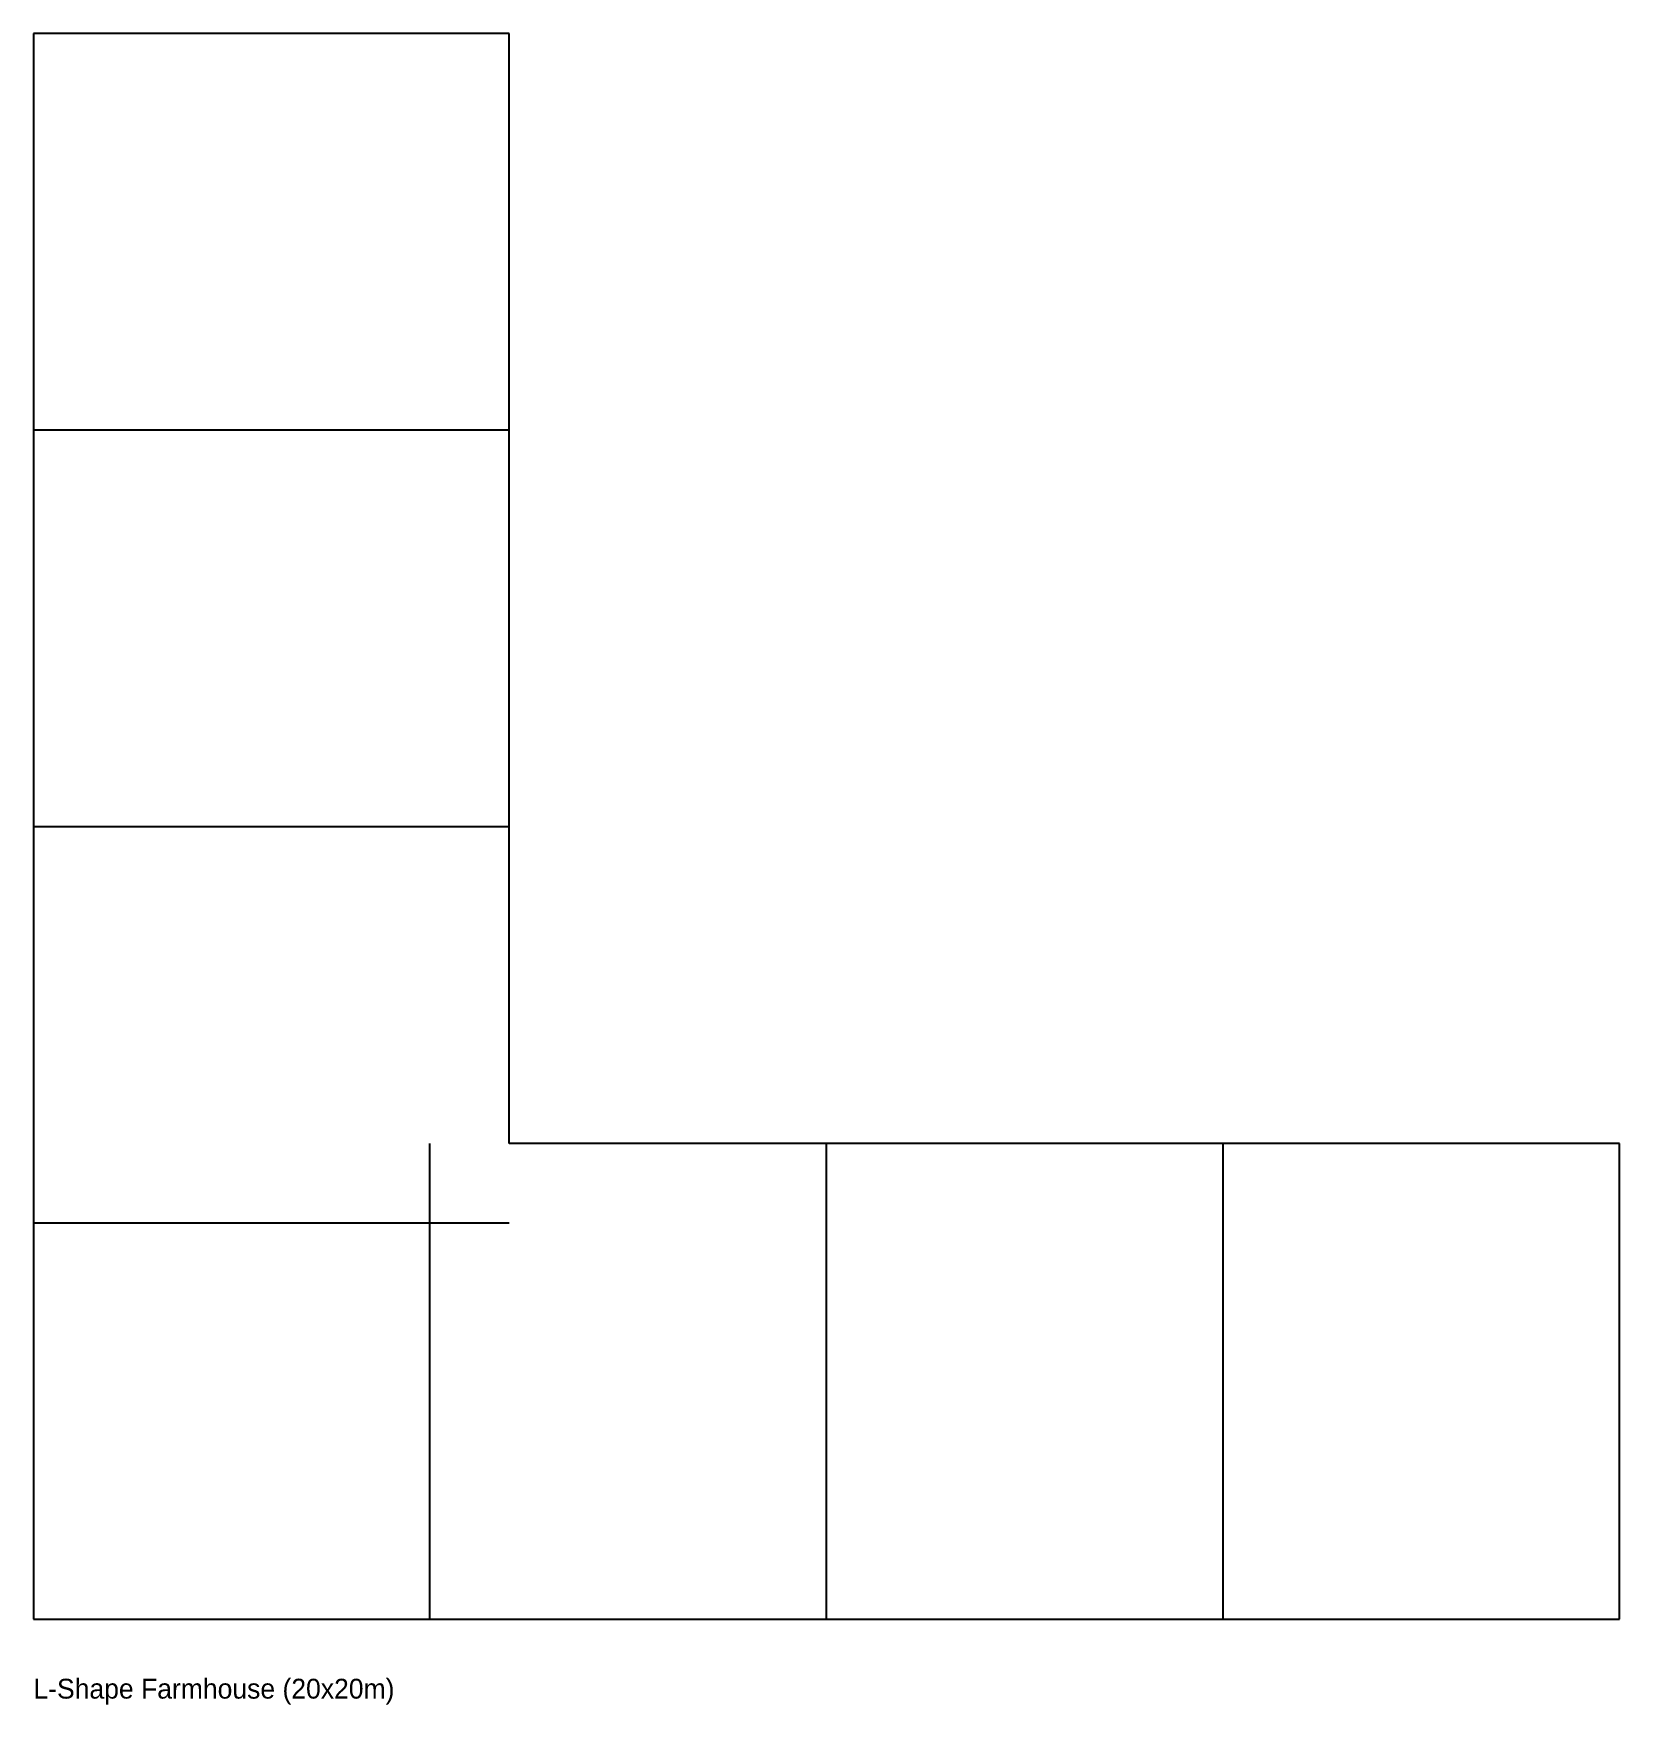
# Model space of a CAD drawing. Header units: metres. Extents: x 0 to 20000, y -1075 to 20000.
import ezdxf

# ---------------------------------------------------------------- set-up
doc = ezdxf.new("R2010")
doc.units = ezdxf.units.M
doc.layers.add('ANNOTATION', color=3, linetype='Continuous')
doc.layers.add('WALLS', color=7, linetype='Continuous')

msp = doc.modelspace()

# ---------------------------------------------------------------- linework, layer by layer
at = {"layer": 'WALLS'}
for p, q in [((6000, 20000), (0, 20000)), ((0, 20000), (0, 0)), ((6000, 6000), (6000, 20000)), ((0, 15000), (6000, 15000)), ((0, 10000), (6000, 10000)), ((5000, 0), (5000, 6000)), ((20000, 6000), (6000, 6000)), ((10000, 0), (10000, 6000)), ((15000, 0), (15000, 6000)), ((20000, 0), (20000, 6000)), ((0, 5000), (6000, 5000)), ((0, 0), (20000, 0))]:
    msp.add_line(p, q, dxfattribs=at)

# ---------------------------------------------------------------- texts
at = {"layer": 'ANNOTATION'}
msp.add_text('L-Shape Farmhouse (20x20m)', height=250, dxfattribs=at).set_placement((0, -1000))

doc.saveas('drawing.dxf')
